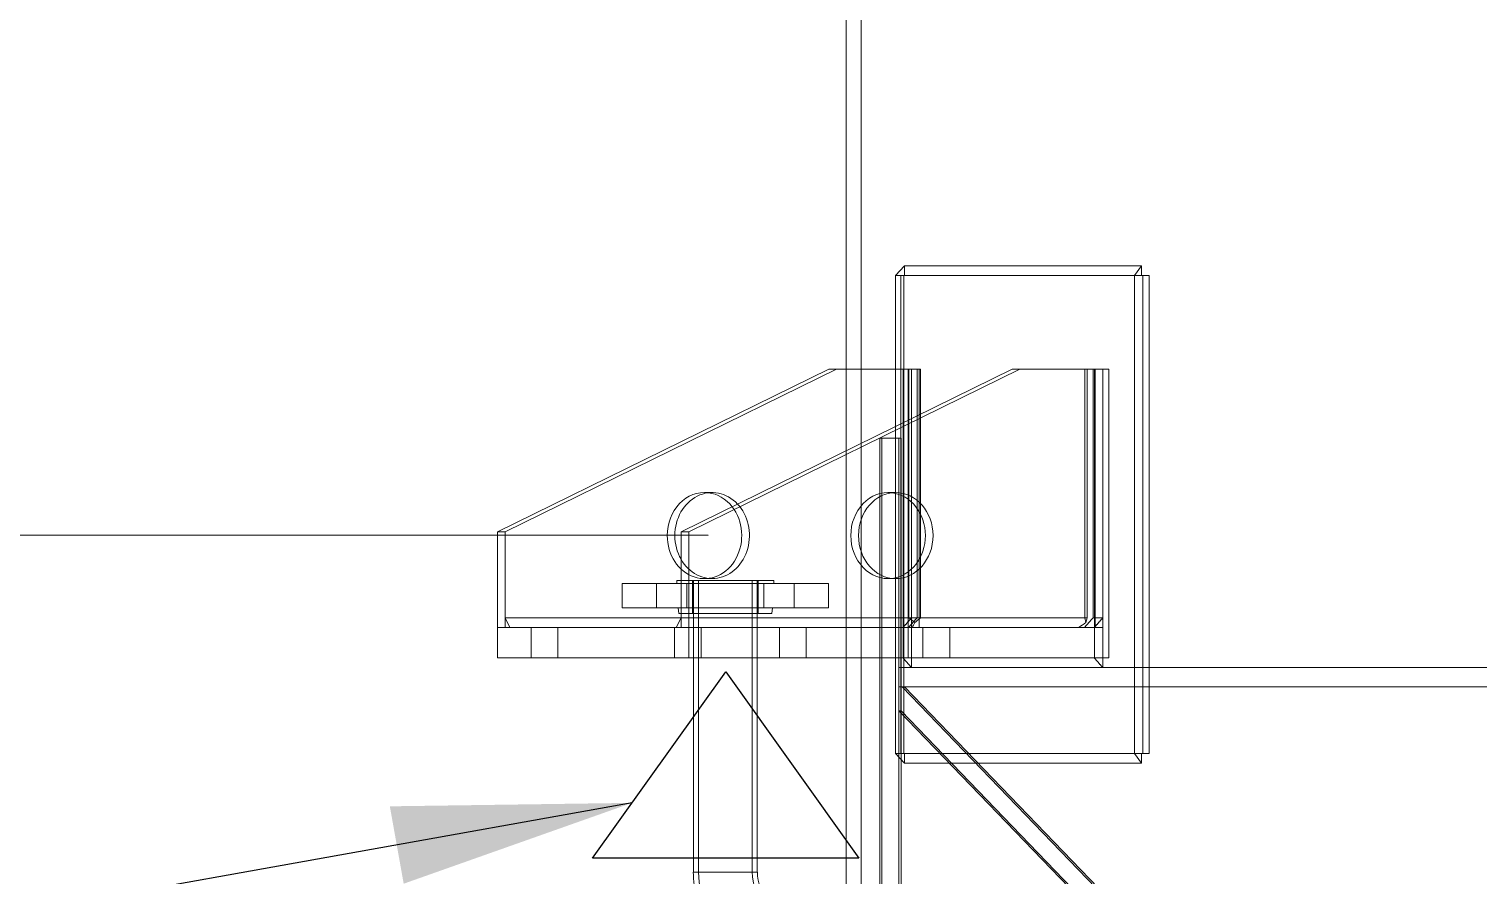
# Model space of a CAD drawing. Header units: millimetres. Extents: x -6314 to 11113, y -129 to 3675.
# Drawn here: x -2575.7 to -2424.2, y 2018 to 2106.5 of the extents above; entities that cross this region are included whole.
import ezdxf

# ---------------------------------------------------------------- set-up
doc = ezdxf.new("R2010")
doc.units = ezdxf.units.MM
doc.layers.add('Equipment', color=123, linetype='Continuous')
doc.layers.add('HW LINE', color=1, linetype='Continuous')
doc.dimstyles.new('ISO-25', dxfattribs={"dimtxt": 2.5, "dimasz": 2.5, "dimexe": 1.25, "dimexo": 0.625, "dimtad": 1, "dimtxsty": 'Standard', "dimcen": 2.5, "dimadec": 0, "dimazin": 0, "dimtfac": 1, "dimtmove": 0, "dimatfit": 3, "dimfxl": 1, "dimarcsym": 0})

# ---------------------------------------------------------------- blocks, each defined once
blk = doc.blocks.new('A$C161d446f')
at = {"layer": 'Equipment', "linetype": 'Continuous', "lineweight": 0, "extrusion": (0, 1, 0)}
for p, q in [((132.7, 135.22), (132.7, 435.22)), ((134.3, 393.42), (134.3, 430.82)), ((102.59, 403.22), (104.13, 403.22)), ((102.59, 403.22), (102.59, 353.22)), ((103.26, 403.22), (103.26, 353.22)), ((103.26, 353.22), (103.26, 403.22)), ((103.4, 404.22), (104.14, 403.22)), ((103.4, 403.22), (103.4, 404.22)), ((103.4, 404.22), (128.19, 404.22)), ((104.13, 403.22), (104.13, 353.22)), ((104.13, 403.22), (104.14, 403.22)), ((129.14, 403.22), (104.14, 403.22)), ((129.14, 403.22), (104.14, 403.22)), ((104.14, 353.22), (104.14, 403.22)), ((129.14, 403.22), (128.19, 404.22)), ((128.19, 404.22), (128.19, 403.22)), ((128.26, 353.22), (128.26, 403.22)), ((128.26, 353.22), (128.26, 403.22)), ((128.57, 353.22), (128.57, 403.22)), ((129.13, 353.22), (129.13, 403.22)), ((129.14, 393.42), (129.14, 403.22)), ((106.81, 393.42), (108.32, 393.42)), ((106.81, 393.42), (106.81, 363.22)), ((107.45, 393.42), (107.45, 367.42)), ((107.45, 393.42), (107.45, 366.42)), ((108.25, 393.42), (108.25, 366.42)), ((108.32, 393.42), (108.32, 366.43)), ((116.11, 393.42), (108.32, 393.42)), ((108.47, 367.42), (108.47, 393.42)), ((109.09, 367.42), (109.09, 393.42)), ((109.34, 367.42), (109.34, 393.42)), ((116.91, 393.42), (116.11, 393.42)), ((150.75, 376.42), (116.11, 393.42)), ((151.55, 376.42), (116.91, 393.42)), ((126.5, 393.42), (127.74, 393.42)), ((126.5, 393.42), (126.5, 388.71)), ((126.65, 393.42), (126.65, 366.42)), ((126.87, 393.42), (126.87, 367.42)), ((127.45, 367.42), (127.45, 393.42)), ((127.45, 393.42), (127.45, 366.42)), ((127.74, 393.42), (127.74, 388.1)), ((135.31, 393.42), (127.74, 393.42)), ((127.8, 363.22), (127.8, 393.42)), ((128.32, 366.43), (128.32, 393.42)), ((129.14, 363.22), (129.14, 393.42)), ((134.3, 363.22), (134.3, 393.42)), ((136.11, 393.42), (135.31, 393.42)), ((169.95, 376.42), (135.31, 393.42)), ((170.75, 376.42), (136.11, 393.42)), ((126.5, 388.71), (126.5, 378.22)), ((127.74, 388.1), (127.74, 379.76)), ((128.55, 135.04), (128.55, 386.22)), ((128.78, 386.22), (128.55, 386.22)), ((128.78, 135.04), (128.78, 386.22)), ((130.78, 386.22), (128.78, 386.22)), ((130.55, 134.22), (130.55, 386.22)), ((130.78, 134.22), (130.78, 386.22)), ((129.9, 380.52), (129.1, 380.52)), ((149.1, 380.52), (148.3, 380.52)), ((127.74, 379.76), (127.74, 372.27)), ((126.5, 378.22), (126.5, 373.81)), ((151.55, 376.42), (150.75, 376.42)), ((150.75, 366.42), (150.75, 376.42)), ((151.55, 366.42), (151.55, 376.42)), ((170.75, 376.42), (169.95, 376.42)), ((169.95, 366.42), (169.95, 376.42)), ((170.75, 366.42), (170.75, 376.42)), ((126.5, 373.81), (126.5, 367.42)), ((127.74, 372.27), (127.74, 367.42)), ((129.9, 371.52), (129.1, 371.52)), ((141.84, 371.32), (146.92, 371.32)), ((141.84, 371.32), (141.84, 371.01)), ((143.47, 371.32), (143.47, 367.86)), ((143.58, 363.22), (143.58, 371.32)), ((144.13, 340.84), (144.13, 371.32)), ((146.92, 371.32), (152, 371.32)), ((149.1, 371.52), (148.3, 371.52)), ((149.71, 340.84), (149.71, 371.32)), ((150.26, 363.22), (150.26, 371.32)), ((150.37, 371.32), (150.37, 367.86)), ((152, 371.32), (152, 371.01)), ((136.12, 371.01), (146.92, 371.01)), ((136.12, 371.01), (136.12, 368.47)), ((139.73, 371.01), (139.73, 368.47)), ((142.9, 371.01), (142.9, 368.47)), ((146.92, 371.01), (157.72, 371.01)), ((150.94, 371.01), (150.94, 368.47)), ((154.11, 371.01), (154.11, 368.47)), ((157.72, 371.01), (157.72, 368.47)), ((136.12, 368.47), (146.92, 368.47)), ((142.07, 367.86), (141.99, 368.47)), ((146.92, 368.47), (157.72, 368.47)), ((151.77, 367.86), (151.85, 368.47)), ((107.45, 367.42), (108.47, 367.42)), ((109.09, 367.42), (109.34, 367.42)), ((109.22, 366.92), (109.34, 367.42)), ((151.55, 367.42), (109.34, 367.42)), ((127.74, 367.42), (127.12, 366.92)), ((142.07, 367.86), (146.92, 367.86)), ((146.92, 367.86), (151.77, 367.86)), ((151.55, 366.42), (151.55, 367.42)), ((152.05, 366.42), (151.55, 367.42)), ((151.55, 367.42), (169.95, 367.42)), ((169.45, 366.42), (169.95, 367.42)), ((169.95, 367.42), (169.95, 366.42)), ((108.32, 366.42), (107.45, 366.42)), ((107.45, 366.42), (107.45, 363.22)), ((107.45, 366.42), (108.32, 366.42)), ((107.45, 366.42), (108.32, 366.42)), ((107.45, 363.22), (107.45, 366.42)), ((108.32, 366.43), (108.32, 366.42)), ((108.32, 366.43), (108.33, 366.42)), ((108.32, 366.42), (108.32, 363.22)), ((108.33, 366.42), (108.32, 366.42)), ((108.32, 366.42), (150.75, 366.42)), ((108.32, 366.42), (150.75, 366.42)), ((123.45, 363.22), (123.45, 366.42)), ((126.25, 363.22), (126.25, 366.42)), ((127.45, 363.22), (127.45, 366.42)), ((127.45, 363.22), (127.45, 366.42)), ((128.32, 366.42), (128.32, 366.43)), ((128.33, 366.42), (128.32, 366.43)), ((128.32, 363.22), (128.32, 366.42)), ((138.45, 363.22), (138.45, 366.42)), ((141.25, 363.22), (141.25, 366.42)), ((149.43, 363.22), (149.43, 366.42)), ((151.55, 366.42), (150.75, 366.42)), ((150.75, 366.42), (170.75, 366.42)), ((150.75, 363.22), (150.75, 366.42)), ((152.05, 366.42), (151.55, 366.42)), ((152.23, 363.22), (152.23, 366.42)), ((164.43, 363.22), (164.43, 366.42)), ((167.23, 363.22), (167.23, 366.42)), ((169.95, 366.42), (169.45, 366.42)), ((170.75, 366.42), (169.95, 366.42)), ((170.75, 363.22), (170.75, 366.42)), ((107.45, 362.22), (20.89, 362.22)), ((106.81, 363.22), (108.32, 363.22)), ((107.45, 362.22), (107.45, 363.22)), ((127.45, 362.22), (107.45, 362.22)), ((108.32, 363.22), (108.33, 363.22)), ((108.32, 363.22), (150.75, 363.22)), ((127.45, 363.22), (127.45, 362.22)), ((128.78, 362.22), (127.45, 362.22)), ((128.55, 360.22), (128.55, 362.22)), ((128.78, 362.22), (128.78, 360.22)), ((129.14, 353.22), (129.14, 363.22)), ((134.3, 339.22), (134.3, 363.22)), ((143.58, 340.84), (143.58, 363.22)), ((150.26, 340.84), (150.26, 363.22)), ((150.75, 363.22), (170.75, 363.22)), ((128.78, 360.22), (20.89, 360.22)), ((128.2, 360.22), (21.66, 249.72)), ((128.43, 360.22), (21.89, 249.72)), ((128.78, 360.22), (128.43, 360.22)), ((128.55, 360.22), (128.55, 357.7)), ((128.78, 357.7), (128.78, 360.22)), ((128.55, 357.7), (24.43, 249.72)), ((128.78, 357.7), (24.67, 249.72)), ((128.55, 357.7), (128.78, 357.7)), ((102.59, 353.22), (104.13, 353.22)), ((104.14, 353.22), (103.4, 352.22)), ((103.4, 352.22), (103.4, 353.22)), ((104.13, 353.22), (104.14, 353.22)), ((104.14, 353.22), (129.14, 353.22)), ((129.14, 353.22), (104.14, 353.22)), ((128.19, 352.22), (129.14, 353.22)), ((128.19, 353.22), (128.19, 352.22)), ((128.19, 352.22), (103.4, 352.22)), ((143.57, 340.84), (150.27, 340.84))]:
    blk.add_line(p, q, dxfattribs=at)
at = {"layer": 'Equipment', "linetype": 'Continuous', "lineweight": 0}
for radius in [4.27, 4.82]:
    blk.add_arc((139.3, 340.84), radius, 270, 0, dxfattribs=at)
at = {"layer": 'Equipment', "linetype": 'Continuous', "lineweight": 0, "extrusion": (0, 0, -1)}
for radius, end in [(10.42, 270), (10.97, 208.4064)]:
    blk.add_arc((-139.3, 340.84), radius, 180, end, dxfattribs=at)
for centre, major_axis, ratio, start_param, end_param in [((129.1, 376.02), (0, 4.5), 0.866025, -4.712389, 1.570796), ((129.9, 376.02), (0, -4.5), 0.866025, 0.102821, 3.038772), ((129.9, 376.02), (0, 4.5), 0.866025, -0.102821, 1.570796), ((148.3, 376.02), (0, 4.5), 0.866025, -0.748595, 1.570796), ((149.1, 376.02), (0, 4.5), 0.866025, -0.834984, -0.102821), ((149.1, 376.02), (0, 4.5), 0.866025, -0.102821, 1.570796), ((148.3, 376.02), (0, -4.5), 0.866025, -0.986523, 2.392998), ((149.1, 376.02), (0, -4.5), 0.866025, -1.570796, 2.306609), ((129.9, 376.02), (0, -4.5), 0.866025, -1.570796, 0.102821), ((148.3, 376.02), (0, -4.5), 0.866025, -1.570796, -0.986523), ((-193.87, -82.32), (0, -563.33), 0.944382, -2.495335, -2.49388), ((-225.07, 190.47), (352.33, 176.17), 0.612372, -0.001303, 0.001042)]:
    blk.add_ellipse(centre, major_axis=major_axis, ratio=ratio, start_param=start_param, end_param=end_param, dxfattribs=at)
at = {"layer": 'Equipment', "linetype": 'Continuous', "lineweight": 0}
for centre, major_axis, ratio, start_param, end_param in [((45.52, -82.32), (0, 563.33), 0.187399, -0.647712, -0.646257), ((-66.53, 190.47), (-352.33, 176.17), 0.612372, -1.773196, -1.770851)]:
    blk.add_ellipse(centre, major_axis=major_axis, ratio=ratio, start_param=start_param, end_param=end_param, dxfattribs=at)
for points, weights in [([(107.45, 367.42), (107.88, 366.92), (108.32, 366.43)], [3.82593985233, 3.81280292891, 3.79964841969]), ([(108.47, 367.42), (108.91, 366.92), (109.35, 366.42)], [1, 1.00000843764, 1]), ([(127.75, 366.42), (127.31, 366.92), (126.87, 367.42)], [1, 1.00000843772, 1]), ([(128.32, 366.43), (127.88, 366.92), (127.45, 367.42)], [3.7997700789, 3.8129250093, 3.82606235334]), ([(108.33, 363.22), (107.89, 362.71), (107.45, 362.22)], [3.79929681715, 3.81262736422, 3.82593985233]), ([(127.45, 362.22), (127.89, 362.71), (128.33, 363.22)], [3.82606235334, 3.81274943899, 3.79941846509])]:
    blk.add_rational_spline(points, weights, degree=2, dxfattribs=at)

msp = doc.modelspace()

# ---------------------------------------------------------------- linework, layer by layer
msp.add_lwpolyline([(-2502.87, 2039.27), (-2502.87, 2039.27), (-2488.95, 2019.77), (-2516.79, 2019.77)], close=True)
at = {"layer": 'HW LINE'}
msp.add_line((-2504.69, 2053.51), (-2740.21, 2053.6), dxfattribs=at)

# ---------------------------------------------------------------- block references
at = {"xscale": -1}
msp.add_blockref('A$C161d446f', (-2355.99, 1677.49), dxfattribs=at)

# ---------------------------------------------------------------- leaders
at = {"linetype": 'Continuous', "lineweight": -3}
msp.add_leader([(-2512.66, 2025.56), (-2571.84, 2014.96), (-2649.95, 2014.96)], dimstyle='ISO-25', override={"dimscale": 10, "dimtad": 0}, dxfattribs=at)

doc.saveas('drawing.dxf')
